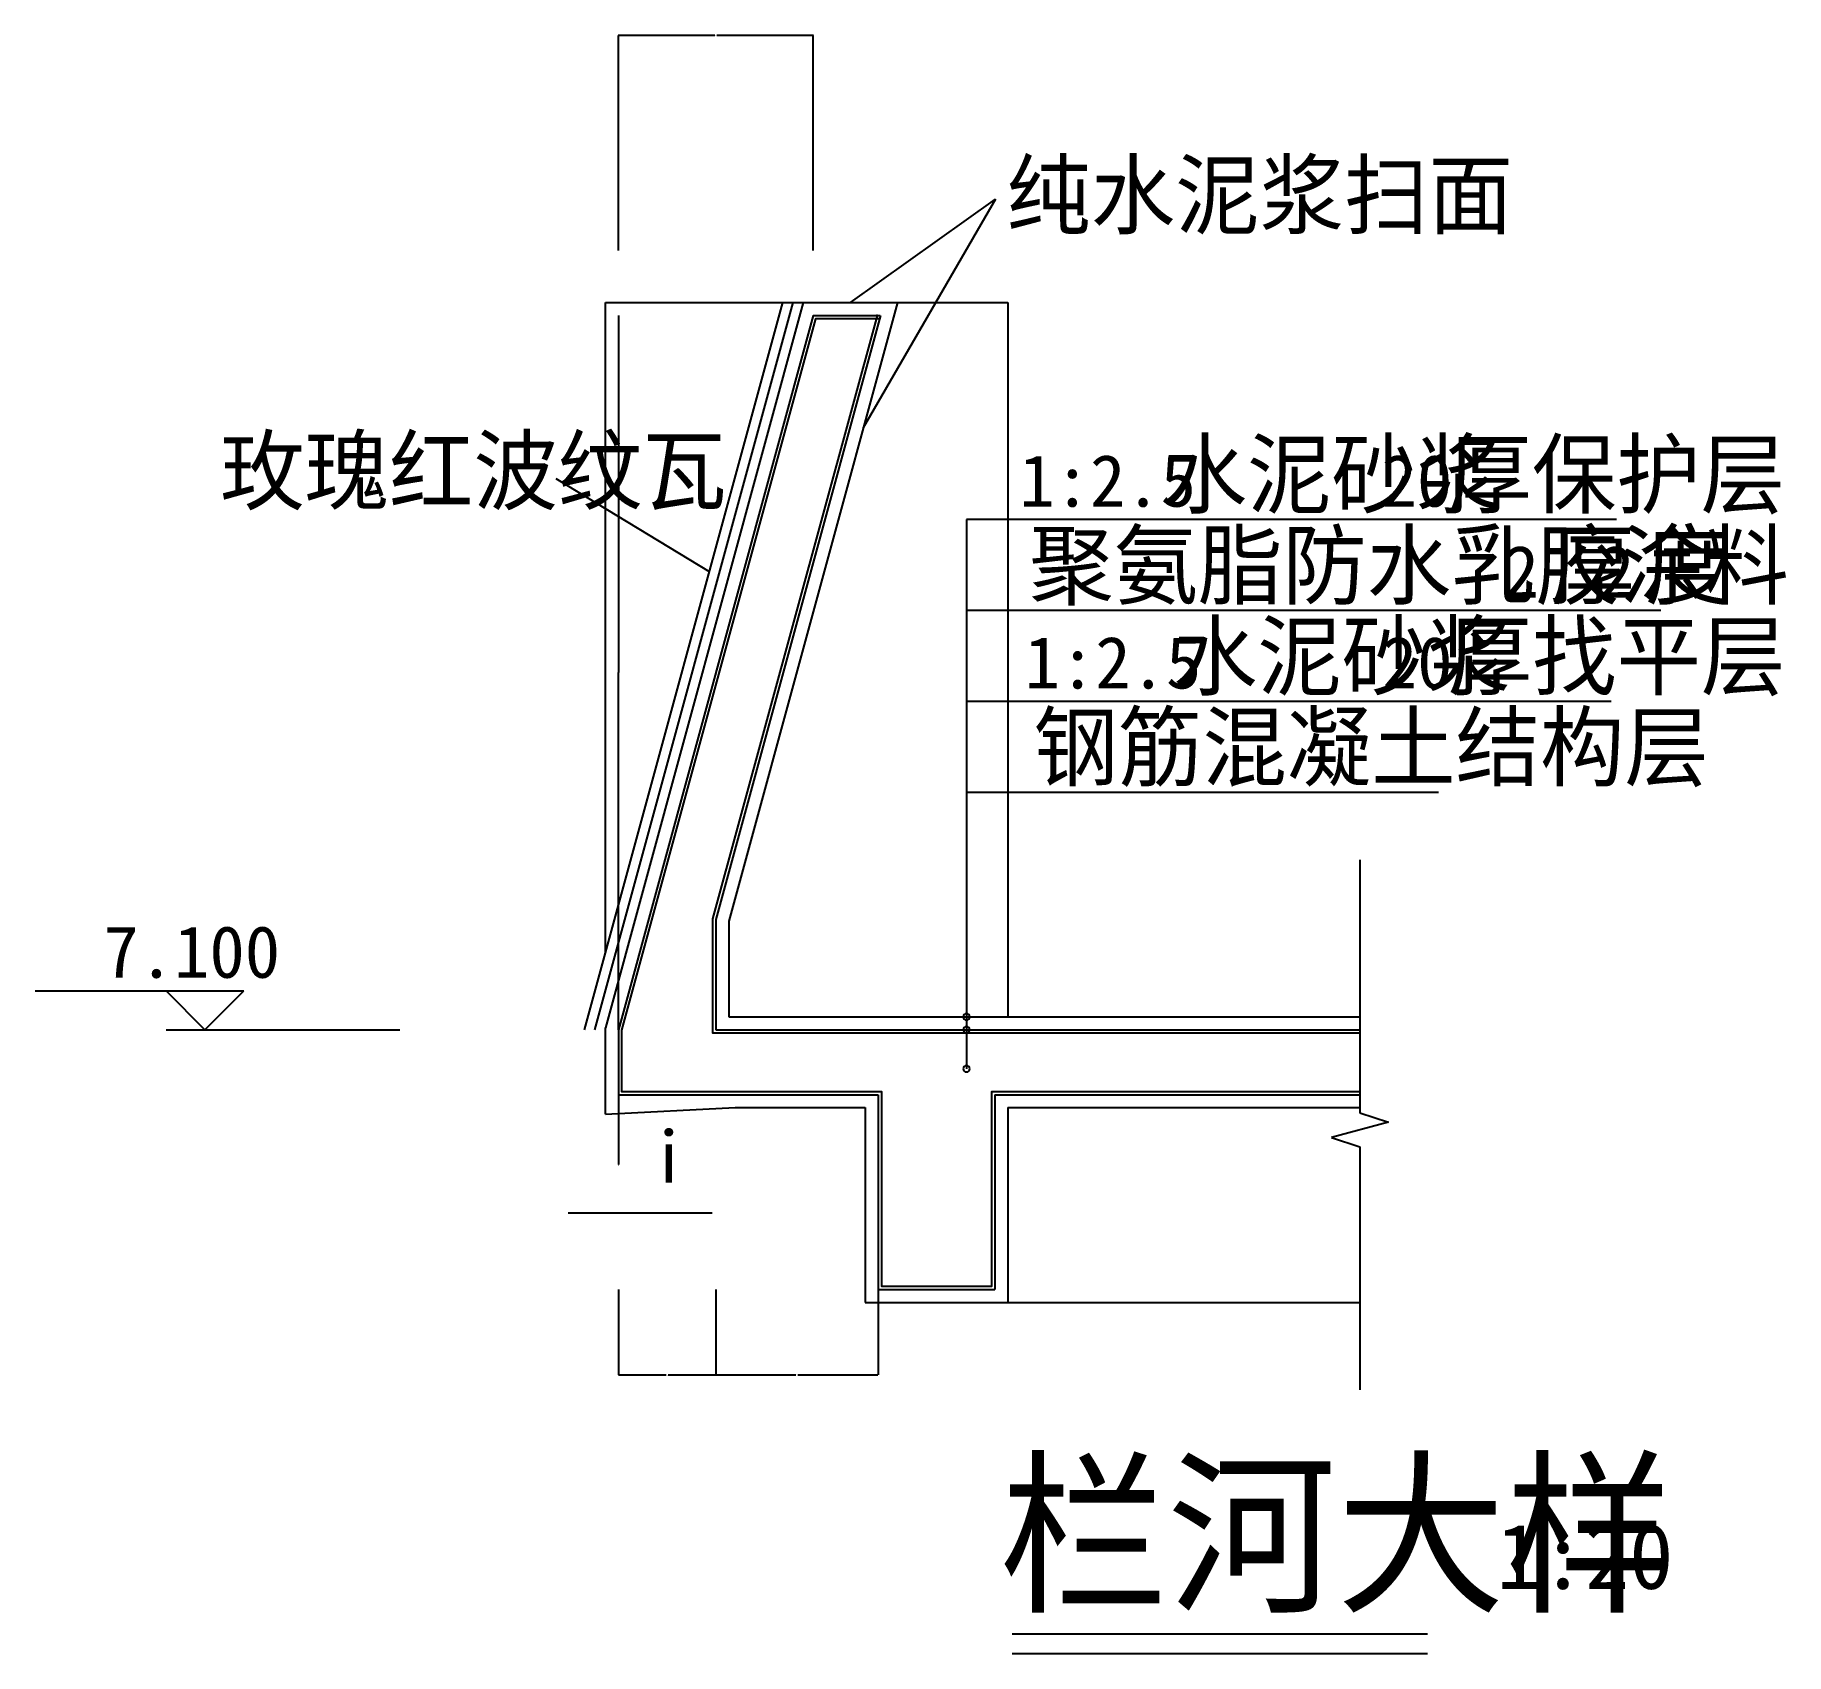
# Model space of a CAD drawing. Header units: metres. Extents: x -8197 to -5501, y 1440 to 3933.
import ezdxf

# ---------------------------------------------------------------- set-up
doc = ezdxf.new("R2010")
doc.units = ezdxf.units.M
for name, color, linetype in [('LM', 141, 'Continuous'), ('PUB_DIM', 3, 'Continuous'), ('PUB_TEXT', 7, 'Continuous'), ('PUB_WALL', 255, 'Continuous'), ('S_FLOOR', 2, 'Continuous'), ('S_OTHER', 7, 'Continuous'), ('S_SURFACE', 6, 'Continuous')]:
    doc.layers.add(name, color=color, linetype=linetype)
doc.dimstyles.get("Standard").update_dxf_attribs({"dimtxt": 2.5, "dimasz": 2.5, "dimexe": 1.25, "dimexo": 0.625, "dimtad": 1, "dimcen": 2.5, "dimazin": 3, "dimtfac": 1, "dimtmove": 0, "dimatfit": 3})

# ---------------------------------------------------------------- blocks, each defined once
blk = doc.blocks.new('*D1')
for p, q in [((-7298.96, 3501.23), (-7298.96, 2951.24)), ((-7299.21, 2951.24), (-7299.46, 2951.24)), ((-7298.96, 2401.24), (-7298.96, 2951.24)), ((-7298.96, 2951.24), (-7298.96, 2951.24)), ((-7298.71, 2951.24), (-7298.46, 2951.24))]:
    blk.add_line(p, q)
at = {"layer": 'Defpoints'}
for p in [(-7298.96, 3501.23), (-7298.96, 2951.24), (-7298.96, 2401.24)]:
    blk.add_point(p, dxfattribs=at)
at = {"layer": 'PUB_DIM', "insert": (-7298.96, 2952.365), "char_height": 1, "attachment_point": 5}
blk.add_mtext('0', dxfattribs=at)
blk = doc.blocks.new('*D2')
for p, q in [((-7298.96, 2401.24), (-7298.96, 2193.69)), ((-7298.96, 2301.24), (-7298.96, 2193.69)), ((-7299.21, 2193.69), (-7299.46, 2193.69)), ((-7298.96, 2193.69), (-7298.96, 2193.69)), ((-7298.71, 2193.69), (-7298.46, 2193.69))]:
    blk.add_line(p, q)
at = {"layer": 'Defpoints'}
for p in [(-7298.96, 2401.24), (-7298.96, 2301.24), (-7298.96, 2193.69)]:
    blk.add_point(p, dxfattribs=at)
at = {"layer": 'PUB_DIM', "insert": (-7298.96, 2194.815), "char_height": 1, "attachment_point": 5}
blk.add_mtext('0', dxfattribs=at)
blk = doc.blocks.new('*D3')
for p, q in [((-7148.96, 2001.23), (-7148.96, 1869.6)), ((-6898.96, 2001.23), (-6898.96, 1869.6)), ((-7148.71, 1869.6), (-7025.46, 1869.6)), ((-7022.46, 1869.6), (-6899.21, 1869.6))]:
    blk.add_line(p, q)
at = {"layer": 'Defpoints'}
for p in [(-7148.96, 2001.23), (-6898.96, 2001.23), (-7148.96, 1869.6)]:
    blk.add_point(p, dxfattribs=at)
at = {"layer": 'PUB_DIM', "insert": (-7023.96, 1869.6), "char_height": 1, "attachment_point": 5}
blk.add_mtext('250', dxfattribs=at)
blk = doc.blocks.new('*D4')
for p, q in [((-7298.96, 2001.23), (-7298.96, 1869.6)), ((-7148.96, 2001.23), (-7148.96, 1869.6)), ((-7298.71, 1869.6), (-7225.46, 1869.6)), ((-7222.46, 1869.6), (-7149.21, 1869.6))]:
    blk.add_line(p, q)
at = {"layer": 'Defpoints'}
for p in [(-7298.96, 2001.23), (-7148.96, 2001.23), (-7298.96, 1869.6)]:
    blk.add_point(p, dxfattribs=at)
at = {"layer": 'PUB_DIM', "insert": (-7223.96, 1869.6), "char_height": 1, "attachment_point": 5}
blk.add_mtext('150', dxfattribs=at)
blk = doc.blocks.new('*D5')
for p, q in [((-7150.46, 3932.4), (-7299.21, 3932.4)), ((-7298.96, 3601.23), (-7298.96, 3932.4)), ((-6998.71, 3932.4), (-7147.46, 3932.4)), ((-6998.96, 3601.23), (-6998.96, 3932.4))]:
    blk.add_line(p, q)
at = {"layer": 'Defpoints'}
for p in [(-6998.96, 3932.4), (-7298.96, 3601.23), (-6998.96, 3601.23)]:
    blk.add_point(p, dxfattribs=at)
at = {"layer": 'PUB_DIM', "insert": (-7148.96, 3932.4), "char_height": 1, "attachment_point": 5}
blk.add_mtext('300', dxfattribs=at)

msp = doc.modelspace()

# ---------------------------------------------------------------- linework, layer by layer
for points in [[(-6052.85, 1470.18), (-6692.61, 1470.18)], [(-6052.85, 1439.91), (-6692.61, 1439.91)]]:
    msp.add_lwpolyline(points)
at = {"layer": 'LM'}
for p, q in [((-6941.65, 3521.23), (-6718.34, 3680.42)), ((-6718.34, 3680.42), (-6921.84, 3327.94)), ((-7046.12, 3521.23), (-7351.57, 2401.23)), ((-7030.47, 3521.23), (-7335.93, 2401.23)), ((-7318.96, 2520.82), (-7318.96, 3521.23)), ((-7014.24, 3521.23), (-7318.96, 2403.91)), ((-7318.96, 3521.23), (-6698.96, 3521.23)), ((-6869.12, 3521.23), (-7128.96, 2568.5)), ((-6698.96, 3521.23), (-6698.96, 2421.23)), ((-7395.17, 3249.97), (-7159.09, 3107.01)), ((-7128.96, 2568.5), (-7128.96, 2421.23)), ((-7318.96, 2271.23), (-7318.96, 2403.91)), ((-7128.96, 2421.23), (-6157.01, 2421.23)), ((-7318.96, 2271.23), (-7118.96, 2281.23)), ((-7118.96, 2281.23), (-6918.96, 2281.23)), ((-6918.96, 2281.23), (-6918.96, 1981.23)), ((-6698.96, 2281.23), (-6157.01, 2281.23)), ((-6698.96, 2281.23), (-6698.96, 1981.23)), ((-6918.96, 1981.23), (-6157.01, 1981.23))]:
    msp.add_line(p, q, dxfattribs=at)
at = {"layer": 'PUB_DIM'}
for p, q in [((-8197.29, 2461.24), (-7875.57, 2461.24)), ((-7995.57, 2461.24), (-7935.57, 2401.24)), ((-7935.57, 2401.24), (-7875.57, 2461.24)), ((-7995.57, 2401.24), (-7635.57, 2401.24))]:
    msp.add_line(p, q, dxfattribs=at)
msp.add_lwpolyline([(-7376.01, 2119.25), (-7154.57, 2119.25)], dxfattribs=at)
at = {"layer": 'PUB_WALL'}
for points in [[(-6895.88, 3496.23), (-6995.14, 3496.23), (-7293.96, 2400.56), (-7293.96, 2306.23), (-6893.96, 2306.23), (-6893.96, 2006.23), (-6723.96, 2006.23), (-6723.96, 2306.23), (-6157.01, 2306.23)], [(-6900.13, 3502.55), (-7153.96, 2571.85), (-7153.96, 2396.23), (-6157.01, 2396.23)]]:
    msp.add_lwpolyline(points, dxfattribs=at)
at = {"layer": 'S_FLOOR'}
for p, q in [((-6998.96, 3501.23), (-7298.96, 2401.23)), ((-6895.31, 3501.23), (-7148.96, 2571.18)), ((-6998.96, 3501.23), (-6895.88, 3501.23)), ((-7148.96, 2571.18), (-7148.96, 2401.23)), ((-7298.96, 2401.23), (-7298.96, 2301.23)), ((-7148.96, 2401.23), (-6157.01, 2401.23)), ((-7298.96, 2301.23), (-6898.96, 2301.23)), ((-6898.96, 2301.23), (-6898.96, 2001.23)), ((-6718.96, 2301.23), (-6157.01, 2301.23)), ((-6718.96, 2301.23), (-6718.96, 2001.23)), ((-6898.96, 2001.23), (-6718.96, 2001.23))]:
    msp.add_line(p, q, dxfattribs=at)
at = {"layer": 'S_OTHER'}
for p, q in [((-6157.01, 2663.06), (-6157.01, 2273.09)), ((-6157.01, 2273.09), (-6113.01, 2259.09)), ((-6113.01, 2259.09), (-6201.01, 2235.09)), ((-6201.01, 2235.09), (-6157.01, 2221.09)), ((-6157.01, 2221.09), (-6157.01, 1846.44))]:
    msp.add_line(p, q, dxfattribs=at)
at = {"layer": 'S_SURFACE'}
for p, q in [((-5761.63, 3186.73), (-6762.88, 3186.73)), ((-6762.88, 3186.73), (-6762.88, 2341.23)), ((-5693.53, 3046.73), (-6762.88, 3046.73)), ((-5769.89, 2906.73), (-6762.88, 2906.73)), ((-6036.11, 2766.73), (-6762.88, 2766.73))]:
    msp.add_line(p, q, dxfattribs=at)
for centre, start, end in [((-6762.88, 2421.23), 0, 180), ((-6762.88, 2421.23), 180, 0), ((-6762.88, 2401.23), 0, 180), ((-6762.88, 2401.23), 180, 0), ((-6762.88, 2341.23), 0, 180), ((-6762.88, 2341.23), 180, 0)]:
    msp.add_arc(centre, 5, start, end, dxfattribs=at)

# ---------------------------------------------------------------- texts
at = {"layer": 'PUB_DIM'}
for s, p in [('7.100', (-8091.95, 2481.24)), ('i', (-7248.51, 2165.47))]:
    msp.add_text(s, height=80, dxfattribs=at).set_placement(p)
at = {"layer": 'PUB_TEXT'}
for s, height, p in [('纯水泥浆扫面', 100, (-6701.42, 3636.9)), ('玫瑰红波纹瓦', 100, (-7912.17, 3212.24)), ('水泥砂浆', 100, (-6460.75, 3206.73)), ('厚保护层', 100, (-6022.23, 3206.73)), ('1:2.5', 80, (-6681.48, 3206.73)), ('20', 80, (-6123.54, 3206.73)), ('聚氨脂防水乳胶涂料', 100, (-6666.45, 3066.73)), ('度', 100, (-5718.02, 3066.73)), ('厚', 100, (-5863.61, 3066.73)), ('2', 80, (-5935.63, 3066.73)), ('2', 80, (-5788.78, 3066.73)), ('水泥砂浆', 100, (-6444.85, 2926.73)), ('厚找平层', 100, (-6021.87, 2926.73)), ('1:2.5', 80, (-6673.35, 2926.73)), ('20', 80, (-6123.18, 2926.73)), ('钢筋混凝土结构层', 100, (-6659.67, 2786.73)), ('栏河大样', 200, (-6712.97, 1524.85)), ('1:20', 100, (-5946.38, 1540.17))]:
    msp.add_text(s, height=height, dxfattribs=at).set_placement(p)

# ---------------------------------------------------------------- dimensions: what is measured, and where the dimension line sits
at = {"layer": 'PUB_DIM'}
for base, p1, p2, picture, middle in [((-6998.96, 3932.4), (-6998.96, 3601.23), (-7298.96, 3601.23), '*D5', (-7148.96, 3932.4)), ((-7298.96, 2951.24), (-7298.96, 3501.23), (-7298.96, 2401.24), '*D1', (-7298.96, 2952.365)), ((-7298.96, 2193.69), (-7298.96, 2401.24), (-7298.96, 2301.24), '*D2', (-7298.96, 2194.815)), ((-7298.96, 1869.6), (-7298.96, 2001.23), (-7148.96, 2001.23), '*D4', (-7223.96, 1869.6)), ((-7148.96, 1869.6), (-7148.96, 2001.23), (-6898.96, 2001.23), '*D3', (-7023.96, 1869.6))]:
    dim = msp.add_linear_dim(base=base, p1=p1, p2=p2, dimstyle='Standard', dxfattribs=at)
    dim.commit()
    dim.dimension.update_dxf_attribs({"geometry": picture, "text_midpoint": middle})

doc.saveas('drawing.dxf')
